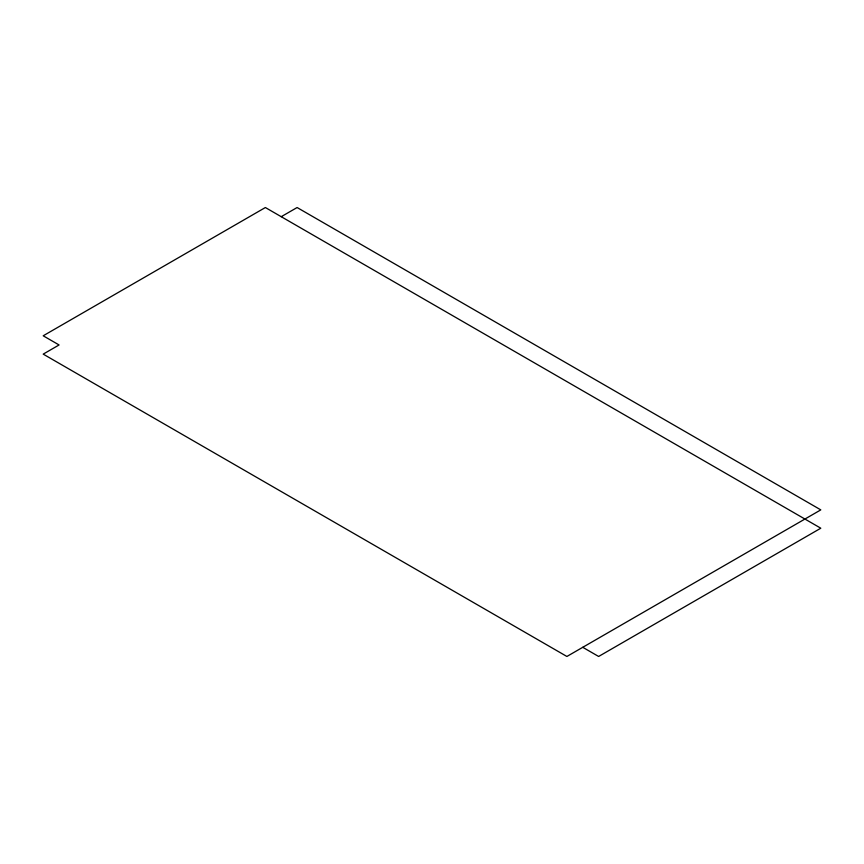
<?xml version="1.0" encoding="UTF-8"?>
<svg xmlns="http://www.w3.org/2000/svg" width="864" height="864" viewBox="0 0 864 864"><rect width="100%" height="100%" fill="white"/><g stroke="black" fill="none" stroke-linecap="round" stroke-linejoin="round"><path stroke-width="1.3" d="M281.243 216.691L297.108 207.533L820.8 509.879L566.892 656.467L43.2 354.121L59.076 344.963L43.2 335.794L265.367 207.533L820.8 528.206L598.633 656.467L582.757 647.309"/></g></svg>
